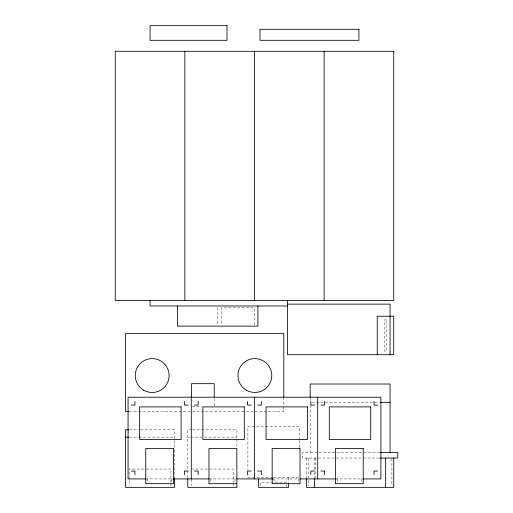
<?xml version="1.0" encoding="UTF-8"?>
<svg xmlns="http://www.w3.org/2000/svg" width="513" height="513" viewBox="0 0 513 513"><rect width="100%" height="100%" fill="white"/><g stroke="black" fill="none" stroke-linecap="round" stroke-linejoin="round"><path stroke-width="0.38" stroke-dasharray="2.56 1.92" d="M311.782 402.339L379.678 402.339M192.26 406.431L201.673 406.431M129.5 411.497L283.798 411.497L283.798 397.96M129.462 429.823L139.754 429.823M140.549 429.823L174.606 429.823L174.606 477.789M191.753 429.823L187.796 429.823L187.796 477.789M192.548 429.823L236.897 429.823L236.897 447.509M129.462 437.147L138.17 437.147M138.965 437.147L174.606 437.147M187.796 437.147L190.169 437.147M190.964 437.147L236.897 437.147M379.678 452.537L302.484 452.537L302.484 458.038L379.96 458.038M191.458 469.029L233.229 469.029L233.229 482.573M272.762 477.59L247.888 477.59L247.888 475.185M273.538 477.59L299.188 477.59M145.75 478.924L172.875 478.924M208.958 478.924L236.192 478.924M272.166 478.924L298.489 478.924M335.374 478.924L362.614 478.924M286.716 482.624L260.36 482.624L260.36 486.561M391.894 458.827L391.894 485.766M361.389 478.924L361.389 482.893M337.208 478.924L337.208 483.688M315.335 458.038L315.335 477.84M314.578 458.038L314.578 471.505M314.578 472.3L314.578 477.84M310.179 398.357L310.179 400.743M310.179 405.526L310.179 452.537M308.351 458.038L308.351 485.766M306.517 458.038L306.517 477.84M299.188 439.917L299.188 426.29L247.888 426.29L247.888 470.376M299.188 440.718L299.188 447.932M298.181 478.924L298.181 482.893M288.562 477.59L288.562 482.848M286.716 484.984L286.716 486.561M274 478.924L274 483.688M254.301 324.896L254.301 307.832L221.321 307.832L221.321 324.896M234.973 478.924L234.973 482.893M233.229 483.368L233.229 485.76M217.692 307.518L217.692 325.345M214.229 398.588L214.229 405.648M210.785 478.924L210.785 483.688M191.458 479.386L191.458 485.76M171.765 478.924L171.765 482.893M170.938 482.573L170.938 469.029L129.167 469.029L129.167 485.76M170.938 483.368L170.938 485.76M147.577 478.924L147.577 483.688M386.398 319.894L384.564 319.894L384.564 351.039L386.398 351.039L386.398 319.894"/><path stroke-width="0.77" d="M287.466 304.138L390.066 304.138L390.066 315.989M287.466 305.966L150.053 305.966L150.053 300.471M380.479 402.339L390.066 402.339M131.27 405.084L134.938 405.084L134.938 401.423M188.072 405.084L184.404 405.084L184.404 401.423M194.485 405.084L198.146 405.084L198.146 401.423M251.28 405.084L247.612 405.084L247.612 401.423M257.693 405.084L261.354 405.084L261.354 401.423M314.488 405.084L310.82 405.084L310.82 401.423M320.901 405.084L324.562 405.084L324.562 401.423M377.696 405.084L374.035 405.084L374.035 401.423M128.699 411.497L125.499 411.497L125.499 333.45L283.798 333.45L283.798 397.165M128.667 429.823L125.499 429.823L125.499 487.35L174.606 487.35L174.606 478.584M125.499 437.147L128.667 437.147M380.146 452.537L397.761 452.537L397.761 458.038L380.075 458.038M131.27 471.043L134.938 471.043L134.938 474.711M188.072 471.043L184.404 471.043L184.404 474.711M194.485 471.043L198.146 471.043L198.146 474.711M251.28 471.043L247.612 471.043L247.612 474.711M257.693 471.043L261.354 471.043L261.354 474.711M314.488 471.043L310.82 471.043L310.82 474.711M320.901 471.043L324.562 471.043L324.562 474.711M377.696 471.043L374.035 471.043L374.035 474.711M145.75 478.924L128.064 478.924L128.064 397.209L380.902 397.209L380.902 478.924L363.223 478.924M172.875 478.924L208.958 478.924M236.807 478.924L272.89 478.924M300.015 478.924L336.098 478.924M236.807 483.688L208.958 483.688L208.958 448.509L236.807 448.509L236.897 487.35L187.796 487.35L187.796 478.584M393.727 458.038L393.727 487.35L306.517 487.35L306.517 478.635M390.066 316.226L390.066 354.701M390.066 452.537L390.066 384.019L310.179 384.019L310.179 397.562M385.667 458.038L385.667 487.35M377.241 354.701L377.241 316.226L393.727 316.226L393.727 354.701L287.466 354.701L287.466 300.471M324.107 51.3L324.107 300.471M317.694 397.209L317.694 478.924M314.578 478.635L314.578 487.35M288.562 483.599L288.562 487.35L258.514 487.35L258.514 479.097M257.924 305.966L257.924 326.121L177.46 326.121L177.46 305.966M254.486 51.3L254.486 300.471M254.486 397.209L254.486 478.924M214.229 397.017L214.229 383.679L191.471 383.679L191.471 397.017M191.278 397.209L191.278 478.924M184.866 51.3L184.866 300.471M227.002 25.65L150.053 25.65L150.053 40.309L227.002 40.309L227.002 25.65M358.914 29.312L259.982 29.312L259.982 40.309L358.914 40.309L358.914 29.312M393.727 51.3L115.239 51.3L115.239 300.471L393.727 300.471L393.727 51.3M181.089 406.892L139.651 406.892L139.651 439.506L181.089 439.506L181.089 406.892M244.303 406.892L202.859 406.892L202.859 439.506L244.303 439.506L244.303 406.892M307.511 406.892L266.067 406.892L266.067 439.506L307.511 439.506L307.511 406.892M370.719 406.892L329.275 406.892L329.275 439.506L370.719 439.506L370.719 406.892M173.593 448.509L145.75 448.509L145.75 483.688L173.593 483.688L173.593 448.509M300.015 448.509L272.166 448.509L272.166 483.688L300.015 483.688L300.015 448.509M363.223 448.509L335.374 448.509L335.374 483.688L363.223 483.688L363.223 448.509M246.381 390.194A16.929 16.929 0 0 0 271.775 375.535A16.929 16.929 0 0 0 246.381 360.876A16.929 16.929 0 0 0 246.381 390.194M143.711 390.194A16.929 16.929 0 0 0 169.104 375.535A16.929 16.929 0 0 0 143.711 360.876A16.929 16.929 0 0 0 143.711 390.194"/></g></svg>
